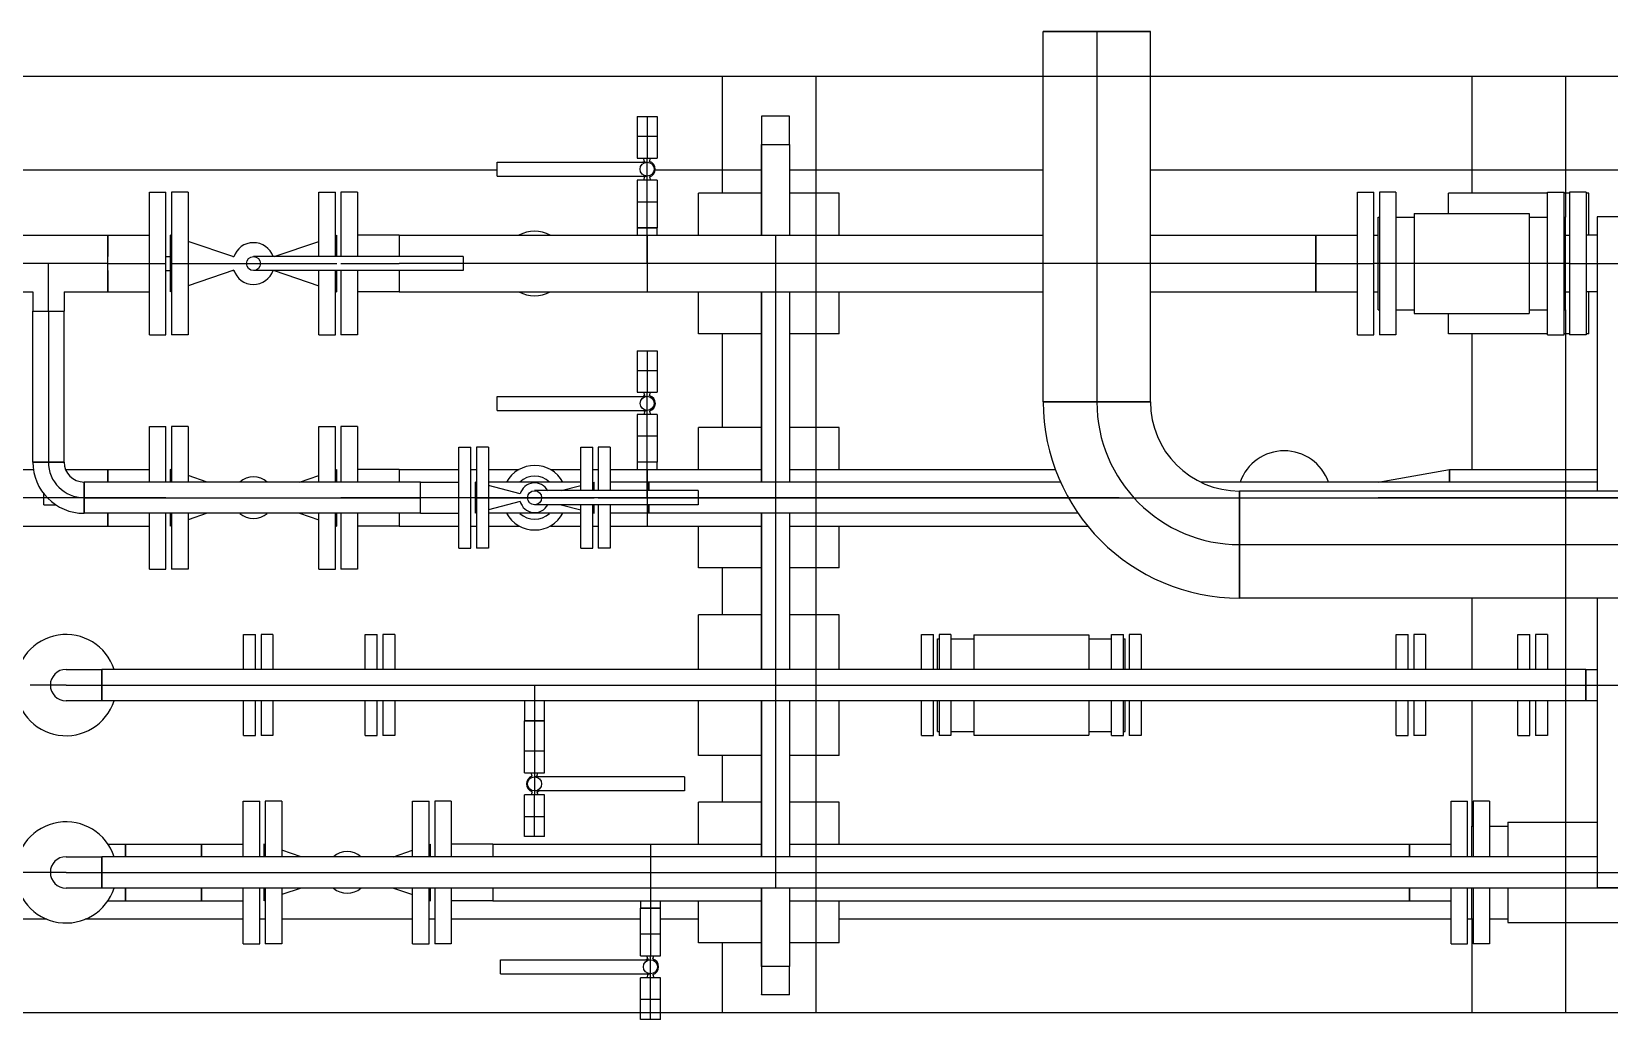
# Model space of a CAD drawing. Header units: inches. Extents: x 517790 to 538444, y 301815 to 302461.
# Drawn here: x 517887.268 to 517889.008, y 302288.199 to 302289.289 of the extents above; entities that cross this region are included whole.
import ezdxf

# ---------------------------------------------------------------- set-up
doc = ezdxf.new("R2010")
doc.units = ezdxf.units.IN
doc.header["$MEASUREMENT"] = 0
doc.layers.add('硅胶总平面底图 工艺装置区', color=253, linetype='Continuous')

msp = doc.modelspace()

# ---------------------------------------------------------------- linework, layer by layer
at = {"layer": '硅胶总平面底图 工艺装置区', "color": 253, "linetype": 'Continuous', "lineweight": -3}
for p, q in [((517888.5015, 302289.2889), (517888.3834, 302289.2889)), ((517888.3834, 302289.2889), (517888.5015, 302289.2889)), ((517888.3834, 302288.8805), (517888.3834, 302289.2889)), ((517888.4425, 302289.2889), (517888.4425, 302289.2889)), ((517888.4425, 302289.2889), (517888.4425, 302289.2889)), ((517888.4425, 302289.2889), (517888.4425, 302288.8805)), ((517888.5015, 302288.8805), (517888.5015, 302289.2889)), ((517886.3758, 302289.2397), (517888.3834, 302289.2397)), ((517888.0291, 302289.2397), (517888.1325, 302289.2397)), ((517888.0291, 302289.2397), (517888.0291, 302289.1105)), ((517888.1325, 302289.2397), (517888.1325, 302289.1105)), ((517888.1325, 302289.2397), (517888.1325, 302289.1364)), ((517888.3834, 302289.2397), (517888.5015, 302289.2397)), ((517888.5015, 302289.2397), (517889.073, 302289.2397)), ((517888.8558, 302289.2397), (517888.8558, 302289.1105)), ((517888.8558, 302289.2397), (517888.9591, 302289.2397)), ((517888.9591, 302289.2397), (517888.9591, 302289.1105)), ((517888.9591, 302289.2397), (517888.9591, 302289.1364)), ((517887.9355, 302289.1952), (517887.9465, 302289.1952)), ((517887.9355, 302289.1952), (517887.9355, 302289.1493)), ((517887.9465, 302289.1952), (517887.9465, 302289.1731)), ((517887.9465, 302289.1952), (517887.9575, 302289.1952)), ((517887.9575, 302289.1952), (517887.9575, 302289.1493)), ((517888.0727, 302289.1954), (517888.0727, 302289.1954)), ((517888.0727, 302289.1954), (517888.0727, 302289.1954)), ((517888.0727, 302289.1954), (517888.0727, 302289.1644)), ((517888.0727, 302289.1954), (517888.0727, 302289.1644)), ((517888.1037, 302289.1954), (517888.0727, 302289.1954)), ((517888.1037, 302289.1954), (517888.0727, 302289.1954)), ((517888.1037, 302289.1644), (517888.1037, 302289.1954)), ((517888.1037, 302289.1644), (517888.1037, 302289.1954)), ((517887.9465, 302289.1731), (517887.9355, 302289.1731)), ((517887.9465, 302289.1731), (517887.9465, 302289.1493)), ((517887.9575, 302289.1731), (517887.9465, 302289.1731)), ((517888.0727, 302289.1644), (517888.1037, 302289.1644)), ((517888.0727, 302289.1644), (517888.1037, 302289.1644)), ((517888.0727, 302289.1644), (517888.0727, 302289.1644)), ((517888.0727, 302289.1644), (517888.0727, 302289.1644)), ((517888.0727, 302289.0642), (517888.0727, 302289.1644)), ((517888.0727, 302289.1644), (517888.0727, 302289.0642)), ((517888.1037, 302289.1644), (517888.1037, 302289.0642)), ((517888.1037, 302289.1644), (517888.1037, 302289.0642)), ((517887.7811, 302289.1371), (517887.7811, 302289.1448)), ((517887.7811, 302289.1448), (517887.9465, 302289.1448)), ((517887.9355, 302289.1493), (517887.9465, 302289.1493)), ((517887.9355, 302289.1493), (517887.9355, 302289.1492)), ((517887.9355, 302289.1492), (517887.9427, 302289.1492)), ((517887.9438, 302289.1457), (517887.9427, 302289.1493)), ((517887.9438, 302289.1457), (517887.9427, 302289.1492)), ((517887.9465, 302289.1493), (517887.9465, 302289.1493)), ((517887.9465, 302289.1493), (517887.9465, 302289.1493)), ((517887.9465, 302289.1493), (517887.9575, 302289.1493)), ((517887.9465, 302289.1249), (517887.9465, 302289.1493)), ((517887.9491, 302289.1457), (517887.9502, 302289.1493)), ((517887.9491, 302289.1457), (517887.9502, 302289.1492)), ((517887.9502, 302289.1492), (517887.9575, 302289.1492)), ((517887.9575, 302289.1493), (517887.9575, 302289.1492)), ((517886.3758, 302289.1364), (517887.7811, 302289.1364)), ((517887.7811, 302289.1293), (517887.7811, 302289.1371)), ((517887.7811, 302289.1293), (517887.9465, 302289.1293)), ((517887.7811, 302289.1293), (517887.7811, 302289.1293)), ((517887.7811, 302289.1293), (517887.942, 302289.1293)), ((517887.9438, 302289.1285), (517887.9427, 302289.1249)), ((517887.9491, 302289.1285), (517887.9502, 302289.1249)), ((517887.9554, 302289.1364), (517888.0727, 302289.1364)), ((517888.1037, 302289.1364), (517888.3834, 302289.1364)), ((517888.5015, 302289.1364), (517889.04, 302289.1364)), ((517887.3979, 302289.033), (517887.3979, 302289.1118)), ((517887.3979, 302289.1118), (517887.416, 302289.1118)), ((517887.416, 302289.033), (517887.416, 302289.1118)), ((517887.4222, 302289.1118), (517887.4222, 302289.033)), ((517887.4403, 302289.1118), (517887.4222, 302289.1118)), ((517887.4403, 302289.1118), (517887.4403, 302289.033)), ((517887.5847, 302289.0408), (517887.5847, 302289.1118)), ((517887.5847, 302289.1118), (517887.6028, 302289.1118)), ((517887.6028, 302289.0408), (517887.6028, 302289.1118)), ((517887.6089, 302289.1118), (517887.6089, 302289.0408)), ((517887.6271, 302289.1118), (517887.6089, 302289.1118)), ((517887.6271, 302289.1118), (517887.6271, 302289.0408)), ((517887.9465, 302289.1249), (517887.9355, 302289.1249)), ((517887.9355, 302289.1249), (517887.9355, 302289.0724)), ((517887.9465, 302289.1011), (517887.9465, 302289.1249)), ((517887.9575, 302289.1249), (517887.9465, 302289.1249)), ((517887.9575, 302289.1249), (517887.9575, 302289.0724)), ((517888.0727, 302289.1105), (517888.0033, 302289.1105)), ((517888.0033, 302289.0642), (517888.0033, 302289.1105)), ((517888.1583, 302289.1105), (517888.1037, 302289.1105)), ((517888.1325, 302289.1105), (517888.1325, 302288.9555)), ((517888.1583, 302289.0642), (517888.1583, 302289.1105)), ((517888.7298, 302289.033), (517888.7298, 302289.1118)), ((517888.7298, 302289.1118), (517888.7479, 302289.1118)), ((517888.7479, 302289.033), (517888.7479, 302289.1118)), ((517888.754, 302289.1118), (517888.754, 302289.033)), ((517888.7721, 302289.1118), (517888.754, 302289.1118)), ((517888.7721, 302289.1118), (517888.7721, 302289.033)), ((517888.83, 302289.0883), (517888.83, 302289.1105)), ((517888.9395, 302289.1105), (517888.83, 302289.1105)), ((517888.9395, 302289.033), (517888.9395, 302289.1118)), ((517888.9395, 302289.1118), (517888.9576, 302289.1118)), ((517888.9576, 302289.033), (517888.9576, 302289.1118)), ((517888.9637, 302289.1105), (517888.9576, 302289.1105)), ((517888.9591, 302289.1105), (517888.9591, 302289.0842)), ((517888.9637, 302289.1118), (517888.9637, 302289.033)), ((517888.9818, 302289.1118), (517888.9637, 302289.1118)), ((517888.9818, 302289.1118), (517888.9818, 302289.033)), ((517888.985, 302289.1105), (517888.9818, 302289.1105)), ((517888.985, 302289.0642), (517888.985, 302289.1105)), ((517887.9355, 302289.1011), (517887.9575, 302289.1011)), ((517887.9465, 302289.0724), (517887.9465, 302289.1011)), ((517888.7525, 302289.033), (517888.7525, 302289.0842)), ((517888.7525, 302289.0842), (517888.754, 302289.0842)), ((517888.7721, 302289.0842), (517888.7922, 302289.0842)), ((517888.7922, 302289.0883), (517888.9193, 302289.0883)), ((517888.7922, 302289.0883), (517888.7922, 302288.9778)), ((517888.9193, 302289.0883), (517888.9193, 302288.9778)), ((517888.9193, 302289.0842), (517888.9395, 302289.0842)), ((517888.9576, 302289.0842), (517888.9591, 302289.0842)), ((517888.9591, 302289.033), (517888.9591, 302289.0842)), ((517888.9942, 302289.0847), (517888.9942, 302288.7821)), ((517888.9942, 302289.0847), (517888.9942, 302288.7821)), ((517889.0976, 302289.0847), (517888.9942, 302289.0847)), ((517889.0976, 302289.0847), (517888.9942, 302289.0847)), ((517887.2207, 302289.0642), (517887.352, 302289.0642)), ((517887.352, 302289.0019), (517887.352, 302289.0642)), ((517887.352, 302289.033), (517887.352, 302289.0642)), ((517887.352, 302289.0642), (517887.3979, 302289.0642)), ((517887.352, 302289.0642), (517887.352, 302289.0408)), ((517887.352, 302289.0642), (517887.352, 302289.0642)), ((517887.4206, 302289.0642), (517887.4206, 302289.0019)), ((517887.4222, 302289.0637), (517887.4206, 302289.0642)), ((517887.4907, 302289.0404), (517887.4403, 302289.0575)), ((517887.5353, 302289.0408), (517887.5847, 302289.0575)), ((517887.6028, 302289.0637), (517887.6043, 302289.0642)), ((517887.6043, 302289.0408), (517887.6043, 302289.0642)), ((517887.673, 302289.0642), (517887.6271, 302289.0642)), ((517887.673, 302289.0642), (517887.673, 302289.0408)), ((517887.673, 302289.0642), (517887.673, 302289.0408)), ((517887.673, 302289.0642), (517887.9465, 302289.0642)), ((517887.9355, 302289.0724), (517887.9465, 302289.0724)), ((517887.9355, 302289.0724), (517887.9355, 302289.0642)), ((517887.9355, 302289.0724), (517887.9355, 302289.0642)), ((517887.9465, 302289.0724), (517887.9355, 302289.0724)), ((517887.9465, 302289.0724), (517887.9465, 302289.0724)), ((517887.9465, 302289.0724), (517887.9465, 302289.0724)), ((517887.9465, 302289.0642), (517887.9465, 302289.0724)), ((517887.9465, 302289.0724), (517887.9575, 302289.0724)), ((517887.9465, 302289.033), (517887.9465, 302289.0724)), ((517887.9575, 302289.0724), (517887.9465, 302289.0724)), ((517887.9465, 302289.0642), (517887.9465, 302289.033)), ((517887.9465, 302289.0642), (517887.9465, 302289.033)), ((517887.9465, 302289.0642), (517888.3834, 302289.0642)), ((517887.9575, 302289.0642), (517887.9575, 302289.0724)), ((517887.9575, 302289.0642), (517887.9575, 302289.0724)), ((517887.9575, 302289.0642), (517888.0727, 302289.0642)), ((517888.0882, 302289.0642), (517888.0882, 302288.3441)), ((517888.1037, 302289.0642), (517888.2604, 302289.0642)), ((517888.2604, 302289.0642), (517888.2604, 302289.0642)), ((517888.5015, 302289.0642), (517888.6838, 302289.0642)), ((517888.6245, 302289.0642), (517888.6245, 302289.0642)), ((517888.6838, 302289.033), (517888.6838, 302289.0642)), ((517888.6838, 302289.0642), (517888.7298, 302289.0642)), ((517888.6838, 302289.0642), (517888.6838, 302289.033)), ((517888.7479, 302289.0642), (517888.7525, 302289.0642)), ((517888.9591, 302289.0642), (517888.9637, 302289.0642)), ((517888.9942, 302289.0642), (517888.9818, 302289.0642)), ((517887.352, 302289.0408), (517887.352, 302289.0408)), ((517887.416, 302289.0408), (517887.4206, 302289.0408)), ((517887.4896, 302289.0408), (517887.4909, 302289.0408)), ((517887.7438, 302289.0408), (517887.5125, 302289.0408)), ((517887.7438, 302289.0408), (517887.7438, 302289.033)), ((517887.352, 302289.033), (517887.2207, 302289.033)), ((517887.2864, 302288.9806), (517887.2864, 302289.033)), ((517887.352, 302289.033), (517887.352, 302289.033)), ((517887.352, 302289.033), (517887.416, 302289.033)), ((517887.352, 302289.0019), (517887.352, 302289.033)), ((517887.352, 302289.0253), (517887.352, 302289.0253)), ((517887.352, 302289.0253), (517887.352, 302289.0019)), ((517887.3979, 302288.9543), (517887.3979, 302289.033)), ((517887.416, 302288.9543), (517887.416, 302289.033)), ((517887.416, 302289.0253), (517887.4206, 302289.0253)), ((517887.4206, 302289.033), (517887.6043, 302289.033)), ((517887.4222, 302289.033), (517887.4222, 302288.9543)), ((517887.4403, 302289.033), (517887.4403, 302288.9543)), ((517887.4907, 302289.0257), (517887.4403, 302289.0085)), ((517887.4896, 302289.0253), (517887.4909, 302289.0253)), ((517887.7438, 302289.0253), (517887.5125, 302289.0253)), ((517887.5353, 302289.0253), (517887.5847, 302289.0085)), ((517887.5847, 302288.9543), (517887.5847, 302289.0253)), ((517887.6028, 302288.9543), (517887.6028, 302289.0253)), ((517887.6043, 302289.0019), (517887.6043, 302289.0253)), ((517887.6089, 302289.033), (517887.673, 302289.033)), ((517887.6089, 302289.0253), (517887.6089, 302288.9543)), ((517887.6271, 302289.0253), (517887.6271, 302288.9543)), ((517887.7438, 302289.033), (517887.673, 302289.033)), ((517887.673, 302289.0253), (517887.673, 302289.0019)), ((517887.673, 302289.0253), (517887.673, 302289.0019)), ((517887.7438, 302289.033), (517887.7438, 302289.0253)), ((517887.9465, 302289.033), (517887.7438, 302289.033)), ((517887.9465, 302289.033), (517887.9465, 302289.033)), ((517888.2604, 302289.033), (517887.9465, 302289.033)), ((517888.3834, 302289.033), (517887.9465, 302289.033)), ((517887.9465, 302289.033), (517887.9465, 302289.0019)), ((517887.9465, 302289.033), (517887.9465, 302289.0019)), ((517887.9465, 302289.033), (517887.9465, 302289.033)), ((517887.9465, 302289.033), (517887.9465, 302289.033)), ((517888.5015, 302289.033), (517888.3834, 302289.033)), ((517888.6838, 302289.033), (517888.5015, 302289.033)), ((517888.6838, 302289.033), (517888.7479, 302289.033)), ((517888.6838, 302289.0019), (517888.6838, 302289.033)), ((517888.6838, 302289.033), (517888.6838, 302289.0019)), ((517888.7298, 302288.9543), (517888.7298, 302289.033)), ((517888.7479, 302288.9543), (517888.7479, 302289.033)), ((517888.7525, 302289.033), (517888.7479, 302289.033)), ((517888.9591, 302289.033), (517888.7525, 302289.033)), ((517888.7525, 302288.9819), (517888.7525, 302289.033)), ((517888.754, 302289.033), (517888.754, 302288.9543)), ((517888.7721, 302289.033), (517888.7721, 302288.9543)), ((517888.9395, 302288.9543), (517888.9395, 302289.033)), ((517888.9576, 302288.9543), (517888.9576, 302289.033)), ((517888.9637, 302289.033), (517888.9591, 302289.033)), ((517888.9591, 302288.9819), (517888.9591, 302289.033)), ((517888.9637, 302289.033), (517888.9942, 302289.033)), ((517888.9637, 302289.033), (517888.9637, 302288.9543)), ((517888.9818, 302289.033), (517888.9818, 302288.9543)), ((517888.9942, 302289.033), (517889.0278, 302289.033)), ((517887.2207, 302289.0019), (517887.2691, 302289.0019)), ((517887.2691, 302289.0019), (517887.2691, 302288.9806)), ((517887.3036, 302289.0019), (517887.352, 302289.0019)), ((517887.3036, 302289.0019), (517887.3036, 302288.9806)), ((517887.352, 302289.0019), (517887.3979, 302289.0019)), ((517887.352, 302289.0019), (517887.352, 302289.0019)), ((517887.4222, 302289.0024), (517887.4206, 302289.0019)), ((517887.6028, 302289.0024), (517887.6043, 302289.0019)), ((517887.673, 302289.0019), (517887.6271, 302289.0019)), ((517887.673, 302289.0019), (517887.9465, 302289.0019)), ((517887.9465, 302289.0019), (517888.3834, 302289.0019)), ((517888.0033, 302288.9555), (517888.0033, 302289.0019)), ((517888.0727, 302288.792), (517888.0727, 302289.0019)), ((517888.0727, 302289.0019), (517888.0727, 302288.792)), ((517888.1037, 302289.0019), (517888.1037, 302288.792)), ((517888.1037, 302289.0019), (517888.1037, 302288.792)), ((517888.1583, 302288.9555), (517888.1583, 302289.0019)), ((517888.5015, 302289.0019), (517888.6838, 302289.0019)), ((517888.6838, 302289.0019), (517888.7298, 302289.0019)), ((517888.7479, 302289.0019), (517888.7525, 302289.0019)), ((517888.9591, 302289.0019), (517888.9637, 302289.0019)), ((517888.9942, 302289.0019), (517888.9818, 302289.0019)), ((517888.985, 302288.9555), (517888.985, 302289.0019)), ((517887.2691, 302288.9806), (517887.3036, 302288.9806)), ((517887.2691, 302288.9805), (517887.3036, 302288.9805)), ((517887.2691, 302288.8141), (517887.2691, 302288.9805)), ((517887.2864, 302288.9805), (517887.2864, 302288.9806)), ((517887.2864, 302288.9805), (517887.2864, 302288.8141)), ((517887.3036, 302288.8141), (517887.3036, 302288.9805)), ((517888.7525, 302288.9819), (517888.754, 302288.9819)), ((517888.7721, 302288.9819), (517888.7922, 302288.9819)), ((517888.7922, 302288.9778), (517888.9193, 302288.9778)), ((517888.83, 302288.9555), (517888.83, 302288.9778)), ((517888.9193, 302288.9819), (517888.9395, 302288.9819)), ((517888.9576, 302288.9819), (517888.9591, 302288.9819)), ((517888.9591, 302288.9819), (517888.9591, 302288.9555)), ((517887.3979, 302288.9543), (517887.416, 302288.9543)), ((517887.4403, 302288.9543), (517887.4222, 302288.9543)), ((517887.5847, 302288.9543), (517887.6028, 302288.9543)), ((517887.6271, 302288.9543), (517887.6089, 302288.9543)), ((517888.0727, 302288.9555), (517888.0033, 302288.9555)), ((517888.0291, 302288.9555), (517888.0291, 302288.8522)), ((517888.1583, 302288.9555), (517888.1037, 302288.9555)), ((517888.1325, 302288.9555), (517888.1325, 302288.8522)), ((517888.7298, 302288.9543), (517888.7479, 302288.9543)), ((517888.7721, 302288.9543), (517888.754, 302288.9543)), ((517888.9395, 302288.9555), (517888.83, 302288.9555)), ((517888.8558, 302288.9555), (517888.8558, 302288.8059)), ((517888.9395, 302288.9543), (517888.9576, 302288.9543)), ((517888.9637, 302288.9555), (517888.9576, 302288.9555)), ((517888.9591, 302288.9555), (517888.9591, 302288.8059)), ((517888.9818, 302288.9543), (517888.9637, 302288.9543)), ((517888.985, 302288.9555), (517888.9818, 302288.9555)), ((517887.9356, 302288.9369), (517887.9466, 302288.9369)), ((517887.9356, 302288.9369), (517887.9356, 302288.891)), ((517887.9466, 302288.9369), (517887.9466, 302288.9147)), ((517887.9466, 302288.9369), (517887.9576, 302288.9369)), ((517887.9576, 302288.9369), (517887.9576, 302288.891)), ((517887.9466, 302288.9147), (517887.9356, 302288.9147)), ((517887.9576, 302288.9147), (517887.9466, 302288.9147)), ((517887.9466, 302288.9147), (517887.9466, 302288.891)), ((517887.7813, 302288.8788), (517887.7813, 302288.8865)), ((517887.7813, 302288.8865), (517887.9466, 302288.8865)), ((517887.9356, 302288.891), (517887.9466, 302288.891)), ((517887.944, 302288.8874), (517887.9429, 302288.891)), ((517887.9466, 302288.8666), (517887.9466, 302288.891)), ((517887.9466, 302288.891), (517887.9466, 302288.891)), ((517887.9466, 302288.891), (517887.9466, 302288.891)), ((517887.9466, 302288.891), (517887.9576, 302288.891)), ((517887.9492, 302288.8874), (517887.9503, 302288.891)), ((517887.7813, 302288.871), (517887.7813, 302288.8788)), ((517887.7813, 302288.871), (517887.9466, 302288.871)), ((517887.9576, 302288.8666), (517887.9356, 302288.8666)), ((517887.9356, 302288.8666), (517887.9356, 302288.814)), ((517887.944, 302288.8702), (517887.9429, 302288.8666)), ((517887.9466, 302288.8428), (517887.9466, 302288.8666)), ((517887.9492, 302288.8702), (517887.9503, 302288.8666)), ((517887.9576, 302288.8666), (517887.9576, 302288.814)), ((517888.5015, 302288.8805), (517888.3834, 302288.8805)), ((517888.3834, 302288.8805), (517888.5015, 302288.8805)), ((517888.4425, 302288.8805), (517888.4425, 302288.8805)), ((517888.4425, 302288.8805), (517888.4425, 302288.8805)), ((517887.3979, 302288.792), (517887.3979, 302288.8534)), ((517887.3979, 302288.8534), (517887.416, 302288.8534)), ((517887.416, 302288.792), (517887.416, 302288.8534)), ((517887.4222, 302288.8534), (517887.4222, 302288.792)), ((517887.4403, 302288.8534), (517887.4222, 302288.8534)), ((517887.4403, 302288.8534), (517887.4403, 302288.792)), ((517887.5847, 302288.792), (517887.5847, 302288.8534)), ((517887.5847, 302288.8534), (517887.6028, 302288.8534)), ((517887.6028, 302288.792), (517887.6028, 302288.8534)), ((517887.6089, 302288.8534), (517887.6089, 302288.792)), ((517887.6271, 302288.8534), (517887.6089, 302288.8534)), ((517887.6271, 302288.8534), (517887.6271, 302288.792)), ((517888.0727, 302288.8522), (517888.0033, 302288.8522)), ((517888.0033, 302288.8059), (517888.0033, 302288.8522)), ((517888.1583, 302288.8522), (517888.1037, 302288.8522)), ((517888.1325, 302288.8522), (517888.1325, 302288.6972)), ((517888.1583, 302288.8059), (517888.1583, 302288.8522)), ((517887.9356, 302288.8428), (517887.9576, 302288.8428)), ((517887.9466, 302288.8141), (517887.9466, 302288.8428)), ((517887.3036, 302288.8141), (517887.2691, 302288.8141)), ((517887.2691, 302288.8141), (517887.3036, 302288.8141)), ((517887.2864, 302288.8141), (517887.2864, 302288.8141)), ((517887.2864, 302288.8141), (517887.2864, 302288.8141)), ((517887.7391, 302288.7747), (517887.7391, 302288.8305)), ((517887.7391, 302288.8305), (517887.7523, 302288.8305)), ((517887.7523, 302288.7747), (517887.7523, 302288.8305)), ((517887.7584, 302288.8305), (517887.7584, 302288.7747)), ((517887.7716, 302288.8305), (517887.7584, 302288.8305)), ((517887.7716, 302288.8305), (517887.7716, 302288.7747)), ((517887.8733, 302288.7825), (517887.8733, 302288.8305)), ((517887.8733, 302288.8305), (517887.8865, 302288.8305)), ((517887.8865, 302288.7825), (517887.8865, 302288.8305)), ((517887.8927, 302288.8305), (517887.8927, 302288.7825)), ((517887.9059, 302288.8305), (517887.8927, 302288.8305)), ((517887.9059, 302288.8305), (517887.9059, 302288.7825)), ((517887.9356, 302288.814), (517887.9356, 302288.8059)), ((517887.9576, 302288.814), (517887.9356, 302288.814)), ((517887.9466, 302288.814), (517887.9466, 302288.8141)), ((517887.9466, 302288.814), (517887.9466, 302288.814)), ((517887.9466, 302288.814), (517887.9466, 302288.814)), ((517887.9466, 302288.8059), (517887.9466, 302288.814)), ((517887.9576, 302288.8059), (517887.9576, 302288.814)), ((517887.2443, 302288.8059), (517887.2697, 302288.8059)), ((517887.3052, 302288.8059), (517887.352, 302288.8059)), ((517887.352, 302288.792), (517887.352, 302288.8059)), ((517887.352, 302288.8059), (517887.3979, 302288.8059)), ((517887.352, 302288.8059), (517887.352, 302288.792)), ((517887.4206, 302288.8059), (517887.4206, 302288.792)), ((517887.4222, 302288.8053), (517887.4206, 302288.8059)), ((517887.4616, 302288.792), (517887.4403, 302288.7992)), ((517887.5633, 302288.792), (517887.5847, 302288.7992)), ((517887.6028, 302288.8053), (517887.6043, 302288.8059)), ((517887.6043, 302288.792), (517887.6043, 302288.8059)), ((517887.673, 302288.8059), (517887.6271, 302288.8059)), ((517887.673, 302288.8059), (517887.673, 302288.792)), ((517887.673, 302288.8059), (517887.673, 302288.792)), ((517887.673, 302288.8059), (517887.7391, 302288.8059)), ((517887.7523, 302288.8059), (517887.7584, 302288.8059)), ((517887.7716, 302288.8059), (517887.8053, 302288.8059)), ((517887.8399, 302288.8059), (517887.8733, 302288.8059)), ((517887.8865, 302288.8059), (517887.8927, 302288.8059)), ((517887.9059, 302288.8059), (517887.9466, 302288.8059)), ((517887.9466, 302288.7747), (517887.9466, 302288.8059)), ((517887.9466, 302288.8059), (517887.9466, 302288.7435)), ((517887.9466, 302288.8059), (517888.0727, 302288.8059)), ((517888.1037, 302288.8059), (517888.3967, 302288.8059)), ((517888.7525, 302288.792), (517888.8312, 302288.8059)), ((517888.8312, 302288.8059), (517888.8312, 302288.792)), ((517888.8312, 302288.8059), (517888.9942, 302288.8059)), ((517888.8312, 302288.792), (517888.8312, 302288.8059)), ((517888.9591, 302288.8059), (517888.9591, 302288.664)), ((517887.3257, 302288.7575), (517887.3257, 302288.792)), ((517887.6966, 302288.792), (517887.3257, 302288.792)), ((517887.3257, 302288.792), (517887.3257, 302288.7575)), ((517887.6966, 302288.7747), (517887.6966, 302288.792)), ((517887.6966, 302288.792), (517887.7391, 302288.792)), ((517887.6966, 302288.7575), (517887.6966, 302288.792)), ((517887.7569, 302288.792), (517887.7569, 302288.7575)), ((517887.7584, 302288.7916), (517887.7569, 302288.792)), ((517887.8226, 302288.7919), (517887.7716, 302288.7919)), ((517887.8066, 302288.7789), (517887.7716, 302288.7881)), ((517888.0029, 302288.7825), (517887.8225, 302288.7825)), ((517887.8733, 302288.7919), (517887.8226, 302288.7919)), ((517887.8519, 302288.7825), (517887.8733, 302288.7881)), ((517887.8865, 302288.7916), (517887.8881, 302288.792)), ((517887.8881, 302288.7825), (517887.8881, 302288.792)), ((517887.9483, 302288.792), (517887.9059, 302288.792)), ((517887.9483, 302288.792), (517887.9483, 302288.7825)), ((517887.9483, 302288.7825), (517887.9483, 302288.792)), ((517888.4024, 302288.792), (517887.9483, 302288.792)), ((517888.0029, 302288.7825), (517888.0029, 302288.7747)), ((517888.9942, 302288.792), (517888.557, 302288.792)), ((517888.5999, 302288.7821), (517888.5999, 302288.664)), ((517888.5999, 302288.664), (517888.5999, 302288.7821)), ((517891.2011, 302288.7821), (517888.5999, 302288.7821)), ((517888.7525, 302288.792), (517888.7525, 302288.792)), ((517888.7525, 302288.792), (517888.7525, 302288.792)), ((517888.7525, 302288.792), (517888.7525, 302288.792)), ((517887.2812, 302288.7747), (517887.2443, 302288.7747)), ((517887.2812, 302288.7747), (517887.2812, 302288.7791)), ((517887.352, 302288.7747), (517887.2812, 302288.7747)), ((517887.2812, 302288.767), (517887.2812, 302288.7747)), ((517887.2812, 302288.767), (517887.2943, 302288.767)), ((517887.3257, 302288.7747), (517887.6966, 302288.7747)), ((517887.3257, 302288.7747), (517887.3257, 302288.7747)), ((517887.3257, 302288.7747), (517887.3257, 302288.7747)), ((517887.416, 302288.7747), (517887.352, 302288.7747)), ((517887.4206, 302288.7747), (517887.6043, 302288.7747)), ((517887.673, 302288.7747), (517887.6089, 302288.7747)), ((517887.7523, 302288.7747), (517887.673, 302288.7747)), ((517887.7523, 302288.7747), (517887.6966, 302288.7747)), ((517887.6966, 302288.7575), (517887.6966, 302288.7747)), ((517887.7391, 302288.7189), (517887.7391, 302288.7747)), ((517887.7523, 302288.7189), (517887.7523, 302288.7747)), ((517887.7569, 302288.7747), (517887.7523, 302288.7747)), ((517887.7569, 302288.7747), (517887.8881, 302288.7747)), ((517887.8226, 302288.7747), (517887.7569, 302288.7747)), ((517887.7584, 302288.7747), (517887.7584, 302288.7189)), ((517887.7716, 302288.7747), (517887.7716, 302288.7189)), ((517887.8066, 302288.7705), (517887.7716, 302288.7613)), ((517888.0029, 302288.767), (517887.8225, 302288.767)), ((517887.8226, 302288.7747), (517887.8226, 302288.7747)), ((517887.8226, 302288.7747), (517887.8226, 302288.7747)), ((517887.9466, 302288.7747), (517887.8226, 302288.7747)), ((517887.8519, 302288.767), (517887.8733, 302288.7613)), ((517887.8733, 302288.7189), (517887.8733, 302288.767)), ((517887.8865, 302288.7189), (517887.8865, 302288.767)), ((517887.8881, 302288.7575), (517887.8881, 302288.767)), ((517887.8927, 302288.7747), (517887.9483, 302288.7747)), ((517887.8927, 302288.767), (517887.8927, 302288.7189)), ((517887.9059, 302288.767), (517887.9059, 302288.7189)), ((517888.4671, 302288.7747), (517887.9466, 302288.7747)), ((517887.9466, 302288.7747), (517887.9466, 302288.7747)), ((517887.9466, 302288.7747), (517887.9466, 302288.7747)), ((517887.9483, 302288.7747), (517888.0029, 302288.7747)), ((517887.9483, 302288.767), (517887.9483, 302288.7575)), ((517887.9483, 302288.7575), (517887.9483, 302288.767)), ((517888.0029, 302288.7747), (517888.0029, 302288.767)), ((517888.0029, 302288.7747), (517888.411, 302288.7747)), ((517888.411, 302288.7747), (517889.8194, 302288.7747)), ((517888.4671, 302288.7747), (517888.5458, 302288.7747)), ((517888.8312, 302288.7747), (517888.7525, 302288.7747)), ((517889.4331, 302288.7747), (517888.8312, 302288.7747)), ((517887.6966, 302288.7575), (517887.3257, 302288.7575)), ((517887.352, 302288.7435), (517887.352, 302288.7575)), ((517887.352, 302288.7575), (517887.352, 302288.7435)), ((517887.3979, 302288.696), (517887.3979, 302288.7575)), ((517887.416, 302288.696), (517887.416, 302288.7575)), ((517887.4206, 302288.7575), (517887.4206, 302288.7435)), ((517887.4222, 302288.7575), (517887.4222, 302288.696)), ((517887.4403, 302288.7575), (517887.4403, 302288.696)), ((517887.4616, 302288.7575), (517887.4403, 302288.7502)), ((517887.5633, 302288.7575), (517887.5847, 302288.7502)), ((517887.5847, 302288.696), (517887.5847, 302288.7575)), ((517887.6028, 302288.696), (517887.6028, 302288.7575)), ((517887.6043, 302288.7435), (517887.6043, 302288.7575)), ((517887.6089, 302288.7575), (517887.6089, 302288.696)), ((517887.6271, 302288.7575), (517887.6271, 302288.696)), ((517887.673, 302288.7575), (517887.673, 302288.7435)), ((517887.673, 302288.7575), (517887.673, 302288.7435)), ((517887.6966, 302288.7575), (517887.7391, 302288.7575)), ((517887.7584, 302288.7579), (517887.7569, 302288.7575)), ((517887.8226, 302288.7575), (517887.7716, 302288.7575)), ((517887.8733, 302288.7575), (517887.8226, 302288.7575)), ((517887.8865, 302288.7579), (517887.8881, 302288.7575)), ((517887.9483, 302288.7575), (517887.9059, 302288.7575)), ((517888.4218, 302288.7575), (517887.9483, 302288.7575)), ((517888.0727, 302288.5853), (517888.0727, 302288.7575)), ((517888.0727, 302288.7575), (517888.0727, 302288.5853)), ((517888.1037, 302288.7575), (517888.1037, 302288.5853)), ((517888.1037, 302288.7575), (517888.1037, 302288.5853)), ((517887.2443, 302288.7435), (517887.352, 302288.7435)), ((517887.352, 302288.7435), (517887.3979, 302288.7435)), ((517887.4222, 302288.7441), (517887.4206, 302288.7435)), ((517887.6028, 302288.7441), (517887.6043, 302288.7435)), ((517887.673, 302288.7435), (517887.6271, 302288.7435)), ((517887.673, 302288.7435), (517887.7391, 302288.7435)), ((517887.7523, 302288.7435), (517887.7584, 302288.7435)), ((517887.7716, 302288.7435), (517887.8053, 302288.7435)), ((517887.8399, 302288.7435), (517887.8733, 302288.7435)), ((517887.8865, 302288.7435), (517887.8927, 302288.7435)), ((517887.9059, 302288.7435), (517887.9466, 302288.7435)), ((517887.9466, 302288.7435), (517888.0727, 302288.7435)), ((517888.0033, 302288.6972), (517888.0033, 302288.7435)), ((517888.1037, 302288.7435), (517888.4322, 302288.7435)), ((517888.1583, 302288.6972), (517888.1583, 302288.7435)), ((517887.7391, 302288.7189), (517887.7523, 302288.7189)), ((517887.7716, 302288.7189), (517887.7584, 302288.7189)), ((517887.8733, 302288.7189), (517887.8865, 302288.7189)), ((517887.9059, 302288.7189), (517887.8927, 302288.7189)), ((517888.5999, 302288.723), (517888.5999, 302288.723)), ((517888.5999, 302288.723), (517888.5999, 302288.723)), ((517888.5999, 302288.723), (517891.2011, 302288.723)), ((517887.3979, 302288.696), (517887.416, 302288.696)), ((517887.4403, 302288.696), (517887.4222, 302288.696)), ((517887.5847, 302288.696), (517887.6028, 302288.696)), ((517887.6271, 302288.696), (517887.6089, 302288.696)), ((517888.0727, 302288.6972), (517888.0033, 302288.6972)), ((517888.0291, 302288.6972), (517888.0291, 302288.6455)), ((517888.1583, 302288.6972), (517888.1037, 302288.6972)), ((517888.1325, 302288.6972), (517888.1325, 302288.6455)), ((517891.2011, 302288.664), (517888.5999, 302288.664)), ((517888.8558, 302288.664), (517888.8558, 302288.5853)), ((517888.9591, 302288.664), (517888.9591, 302288.5853)), ((517888.9942, 302288.664), (517888.9942, 302288.3614)), ((517888.9942, 302288.664), (517888.9942, 302288.3614)), ((517888.0727, 302288.6455), (517888.0033, 302288.6455)), ((517888.0033, 302288.5853), (517888.0033, 302288.6455)), ((517888.1583, 302288.6455), (517888.1037, 302288.6455)), ((517888.1325, 302288.6455), (517888.1325, 302288.4905)), ((517888.1583, 302288.5853), (517888.1583, 302288.6455)), ((517887.5014, 302288.5853), (517887.5014, 302288.6238)), ((517887.5014, 302288.6238), (517887.5146, 302288.6238)), ((517887.5146, 302288.5853), (517887.5146, 302288.6238)), ((517887.5208, 302288.6238), (517887.5208, 302288.5853)), ((517887.534, 302288.6238), (517887.5208, 302288.6238)), ((517887.534, 302288.6238), (517887.534, 302288.5853)), ((517887.6357, 302288.5853), (517887.6357, 302288.6238)), ((517887.6357, 302288.6238), (517887.6489, 302288.6238)), ((517887.6489, 302288.5853), (517887.6489, 302288.6238)), ((517887.655, 302288.6238), (517887.655, 302288.5853)), ((517887.6682, 302288.6238), (517887.655, 302288.6238)), ((517887.6682, 302288.6238), (517887.6682, 302288.5853)), ((517888.249, 302288.5853), (517888.249, 302288.6238)), ((517888.249, 302288.6238), (517888.2622, 302288.6238)), ((517888.2622, 302288.5853), (517888.2622, 302288.6238)), ((517888.2684, 302288.6238), (517888.2684, 302288.5853)), ((517888.2816, 302288.6238), (517888.2684, 302288.6238)), ((517888.2816, 302288.6238), (517888.2816, 302288.5853)), ((517888.3066, 302288.6233), (517888.4337, 302288.6233)), ((517888.3066, 302288.6233), (517888.3066, 302288.5853)), ((517888.4337, 302288.6233), (517888.4337, 302288.5853)), ((517888.4587, 302288.5853), (517888.4587, 302288.6238)), ((517888.4587, 302288.6238), (517888.4719, 302288.6238)), ((517888.4719, 302288.5853), (517888.4719, 302288.6238)), ((517888.4781, 302288.6238), (517888.4781, 302288.5853)), ((517888.4913, 302288.6238), (517888.4781, 302288.6238)), ((517888.4913, 302288.6238), (517888.4913, 302288.5853)), ((517888.7724, 302288.5853), (517888.7724, 302288.6238)), ((517888.7724, 302288.6238), (517888.7856, 302288.6238)), ((517888.7856, 302288.5853), (517888.7856, 302288.6238)), ((517888.7918, 302288.6238), (517888.7918, 302288.5853)), ((517888.8049, 302288.6238), (517888.7918, 302288.6238)), ((517888.8049, 302288.6238), (517888.8049, 302288.5853)), ((517888.9067, 302288.5853), (517888.9067, 302288.6238)), ((517888.9067, 302288.6238), (517888.9198, 302288.6238)), ((517888.9198, 302288.5853), (517888.9198, 302288.6238)), ((517888.926, 302288.6238), (517888.926, 302288.5853)), ((517888.9392, 302288.6238), (517888.926, 302288.6238)), ((517888.9392, 302288.6238), (517888.9392, 302288.5853)), ((517888.2668, 302288.5853), (517888.2668, 302288.6192)), ((517888.2668, 302288.6192), (517888.2684, 302288.6192)), ((517888.2816, 302288.6192), (517888.3066, 302288.6192)), ((517888.4337, 302288.6192), (517888.4587, 302288.6192)), ((517888.4719, 302288.6192), (517888.4735, 302288.6192)), ((517888.4735, 302288.5853), (517888.4735, 302288.6192)), ((517887.3058, 302288.5853), (517887.3452, 302288.5853)), ((517887.3452, 302288.568), (517887.3452, 302288.5853)), ((517888.9817, 302288.5853), (517887.3452, 302288.5853)), ((517887.3452, 302288.5853), (517887.3452, 302288.5508)), ((517888.9591, 302288.5853), (517888.9591, 302288.5508)), ((517888.9817, 302288.5853), (517888.9817, 302288.5508)), ((517888.9817, 302288.5853), (517888.9942, 302288.5853)), ((517888.9817, 302288.568), (517888.9817, 302288.5853)), ((517887.3058, 302288.568), (517887.2664, 302288.568)), ((517887.3058, 302288.568), (517887.3452, 302288.568)), ((517887.3452, 302288.568), (517888.9817, 302288.568)), ((517887.3452, 302288.5508), (517887.3452, 302288.568)), ((517887.3452, 302288.568), (517887.3452, 302288.568)), ((517887.3452, 302288.568), (517887.3452, 302288.568)), ((517887.8225, 302288.568), (517887.8225, 302288.5508)), ((517888.9817, 302288.568), (517888.9817, 302288.568)), ((517888.9817, 302288.568), (517888.9817, 302288.568)), ((517888.9817, 302288.568), (517888.9942, 302288.568)), ((517888.9817, 302288.5508), (517888.9817, 302288.568)), ((517888.9942, 302288.568), (517889.021, 302288.568)), ((517887.3452, 302288.5508), (517887.3058, 302288.5508)), ((517888.9817, 302288.5508), (517887.3452, 302288.5508)), ((517887.5014, 302288.5123), (517887.5014, 302288.5508)), ((517887.5146, 302288.5123), (517887.5146, 302288.5508)), ((517887.5208, 302288.5508), (517887.5208, 302288.5123)), ((517887.534, 302288.5508), (517887.534, 302288.5123)), ((517887.6357, 302288.5123), (517887.6357, 302288.5508)), ((517887.6489, 302288.5123), (517887.6489, 302288.5508)), ((517887.655, 302288.5508), (517887.655, 302288.5123)), ((517887.6682, 302288.5508), (517887.6682, 302288.5123)), ((517887.8115, 302288.5508), (517887.8115, 302288.5287)), ((517887.8225, 302288.5508), (517887.8225, 302288.5287)), ((517887.8335, 302288.5287), (517887.8335, 302288.5508)), ((517888.0033, 302288.4905), (517888.0033, 302288.5508)), ((517888.0727, 302288.3786), (517888.0727, 302288.5508)), ((517888.0727, 302288.5508), (517888.0727, 302288.3786)), ((517888.1037, 302288.5508), (517888.1037, 302288.3786)), ((517888.1037, 302288.5508), (517888.1037, 302288.3786)), ((517888.1583, 302288.4905), (517888.1583, 302288.5508)), ((517888.249, 302288.5123), (517888.249, 302288.5508)), ((517888.2622, 302288.5123), (517888.2622, 302288.5508)), ((517888.2668, 302288.5169), (517888.2668, 302288.5508)), ((517888.2684, 302288.5508), (517888.2684, 302288.5123)), ((517888.2816, 302288.5508), (517888.2816, 302288.5123)), ((517888.3066, 302288.5508), (517888.3066, 302288.5128)), ((517888.4337, 302288.5508), (517888.4337, 302288.5128)), ((517888.4587, 302288.5123), (517888.4587, 302288.5508)), ((517888.4719, 302288.5123), (517888.4719, 302288.5508)), ((517888.4735, 302288.5169), (517888.4735, 302288.5508)), ((517888.4781, 302288.5508), (517888.4781, 302288.5123)), ((517888.4913, 302288.5508), (517888.4913, 302288.5123)), ((517888.7724, 302288.5123), (517888.7724, 302288.5508)), ((517888.7856, 302288.5123), (517888.7856, 302288.5508)), ((517888.7918, 302288.5508), (517888.7918, 302288.5123)), ((517888.8049, 302288.5508), (517888.8049, 302288.5123)), ((517888.8558, 302288.5508), (517888.8558, 302288.4125)), ((517888.9067, 302288.5123), (517888.9067, 302288.5508)), ((517888.9198, 302288.5123), (517888.9198, 302288.5508)), ((517888.926, 302288.5508), (517888.926, 302288.5123)), ((517888.9392, 302288.5508), (517888.9392, 302288.5123)), ((517888.9591, 302288.5508), (517888.9591, 302288.4167)), ((517888.9942, 302288.5508), (517888.9817, 302288.5508)), ((517887.8115, 302288.5287), (517887.8335, 302288.5287)), ((517887.8115, 302288.4712), (517887.8115, 302288.5287)), ((517887.8225, 302288.5287), (517887.8115, 302288.5287)), ((517887.8225, 302288.5287), (517887.8225, 302288.495)), ((517887.8225, 302288.5287), (517887.8225, 302288.5287)), ((517887.8225, 302288.5287), (517887.8225, 302288.5287)), ((517887.8335, 302288.5287), (517887.8225, 302288.5287)), ((517887.8335, 302288.4712), (517887.8335, 302288.5287)), ((517887.5014, 302288.5123), (517887.5146, 302288.5123)), ((517887.534, 302288.5123), (517887.5208, 302288.5123)), ((517887.6357, 302288.5123), (517887.6489, 302288.5123)), ((517887.6682, 302288.5123), (517887.655, 302288.5123)), ((517888.249, 302288.5123), (517888.2622, 302288.5123)), ((517888.2668, 302288.5169), (517888.2684, 302288.5169)), ((517888.2816, 302288.5123), (517888.2684, 302288.5123)), ((517888.2816, 302288.5169), (517888.3066, 302288.5169)), ((517888.3066, 302288.5128), (517888.4337, 302288.5128)), ((517888.4337, 302288.5169), (517888.4587, 302288.5169)), ((517888.4587, 302288.5123), (517888.4719, 302288.5123)), ((517888.4719, 302288.5169), (517888.4735, 302288.5169)), ((517888.4913, 302288.5123), (517888.4781, 302288.5123)), ((517888.7724, 302288.5123), (517888.7856, 302288.5123)), ((517888.8049, 302288.5123), (517888.7918, 302288.5123)), ((517888.9067, 302288.5123), (517888.9198, 302288.5123)), ((517888.9392, 302288.5123), (517888.926, 302288.5123)), ((517887.8335, 302288.495), (517887.8115, 302288.495)), ((517887.8225, 302288.495), (517887.8225, 302288.4712)), ((517888.0727, 302288.4905), (517888.0033, 302288.4905)), ((517888.0291, 302288.4905), (517888.0291, 302288.4389)), ((517888.1583, 302288.4905), (517888.1037, 302288.4905)), ((517888.1325, 302288.4905), (517888.1325, 302288.4389)), ((517887.8115, 302288.4712), (517887.8335, 302288.4712)), ((517887.8198, 302288.4676), (517887.8187, 302288.4712)), ((517887.8225, 302288.4712), (517887.8225, 302288.4468)), ((517887.9878, 302288.4667), (517887.8225, 302288.4667)), ((517887.8251, 302288.4676), (517887.8262, 302288.4712)), ((517887.9878, 302288.4667), (517887.9878, 302288.459)), ((517887.8198, 302288.4504), (517887.8187, 302288.4468)), ((517887.9878, 302288.4512), (517887.8225, 302288.4512)), ((517887.8251, 302288.4504), (517887.8262, 302288.4468)), ((517887.9878, 302288.459), (517887.9878, 302288.4512)), ((517887.5012, 302288.3786), (517887.5012, 302288.4401)), ((517887.5012, 302288.4401), (517887.5194, 302288.4401)), ((517887.5194, 302288.3786), (517887.5194, 302288.4401)), ((517887.5255, 302288.4401), (517887.5255, 302288.3786)), ((517887.5436, 302288.4401), (517887.5255, 302288.4401)), ((517887.5436, 302288.4401), (517887.5436, 302288.3786)), ((517887.688, 302288.3786), (517887.688, 302288.4401)), ((517887.688, 302288.4401), (517887.7061, 302288.4401)), ((517887.7061, 302288.3786), (517887.7061, 302288.4401)), ((517887.7123, 302288.4401), (517887.7123, 302288.3786)), ((517887.7304, 302288.4401), (517887.7123, 302288.4401)), ((517887.7304, 302288.4401), (517887.7304, 302288.3786)), ((517887.8225, 302288.4468), (517887.8115, 302288.4468)), ((517887.8115, 302288.4009), (517887.8115, 302288.4468)), ((517887.8225, 302288.423), (517887.8225, 302288.4468)), ((517887.8225, 302288.4468), (517887.8225, 302288.4468)), ((517887.8225, 302288.4468), (517887.8225, 302288.4468)), ((517887.8335, 302288.4468), (517887.8225, 302288.4468)), ((517887.8335, 302288.4009), (517887.8335, 302288.4468)), ((517888.0727, 302288.4389), (517888.0033, 302288.4389)), ((517888.0033, 302288.3925), (517888.0033, 302288.4389)), ((517888.1583, 302288.4389), (517888.1037, 302288.4389)), ((517888.1325, 302288.4389), (517888.1325, 302288.2064)), ((517888.1583, 302288.3925), (517888.1583, 302288.4389)), ((517888.8331, 302288.3786), (517888.8331, 302288.4401)), ((517888.8331, 302288.4401), (517888.8512, 302288.4401)), ((517888.8512, 302288.3786), (517888.8512, 302288.4401)), ((517888.8574, 302288.4401), (517888.8574, 302288.3786)), ((517888.8755, 302288.4401), (517888.8574, 302288.4401)), ((517888.8755, 302288.4401), (517888.8755, 302288.3786)), ((517887.8115, 302288.423), (517887.8225, 302288.423)), ((517887.8225, 302288.4009), (517887.8225, 302288.423)), ((517887.8225, 302288.423), (517887.8335, 302288.423)), ((517888.8956, 302288.4167), (517888.9942, 302288.4167)), ((517888.8956, 302288.4167), (517888.8956, 302288.3786)), ((517888.9591, 302288.4167), (517888.9591, 302288.2064)), ((517887.8225, 302288.4009), (517887.8115, 302288.4009)), ((517887.8335, 302288.4009), (517887.8225, 302288.4009)), ((517888.8558, 302288.3786), (517888.8558, 302288.4125)), ((517888.8558, 302288.4125), (517888.8574, 302288.4125)), ((517888.8755, 302288.4125), (517888.8956, 302288.4125)), ((517887.3521, 302288.3925), (517887.3714, 302288.3925)), ((517887.3714, 302288.3925), (517887.3714, 302288.3786)), ((517887.3714, 302288.3925), (517887.4553, 302288.3925)), ((517887.3714, 302288.3786), (517887.3714, 302288.3925)), ((517887.4553, 302288.3925), (517887.4553, 302288.3786)), ((517887.4553, 302288.3786), (517887.4553, 302288.3925)), ((517887.4553, 302288.3925), (517887.5012, 302288.3925)), ((517887.524, 302288.3925), (517887.524, 302288.3786)), ((517887.5255, 302288.392), (517887.524, 302288.3925)), ((517887.565, 302288.3786), (517887.5436, 302288.3859)), ((517887.6667, 302288.3786), (517887.688, 302288.3859)), ((517887.7061, 302288.392), (517887.7077, 302288.3925)), ((517887.7077, 302288.3786), (517887.7077, 302288.3925)), ((517887.7763, 302288.3925), (517887.7304, 302288.3925)), ((517887.7763, 302288.3925), (517887.7763, 302288.3786)), ((517887.7763, 302288.3925), (517887.9502, 302288.3925)), ((517887.7763, 302288.3925), (517887.7763, 302288.3786)), ((517887.9502, 302288.3925), (517887.9502, 302288.3302)), ((517887.9502, 302288.3925), (517888.0727, 302288.3925)), ((517888.1037, 302288.3925), (517888.7872, 302288.3925)), ((517888.7872, 302288.3786), (517888.7872, 302288.3925)), ((517888.7872, 302288.3925), (517888.8331, 302288.3925)), ((517888.7872, 302288.3925), (517888.7872, 302288.3786)), ((517887.3058, 302288.3786), (517887.3452, 302288.3786)), ((517887.3452, 302288.3441), (517887.3452, 302288.3786)), ((517888.9942, 302288.3786), (517887.3452, 302288.3786)), ((517887.3452, 302288.3786), (517887.3452, 302288.3441)), ((517887.3058, 302288.3614), (517887.25, 302288.3614)), ((517887.3058, 302288.3614), (517887.3452, 302288.3614)), ((517887.3452, 302288.3614), (517888.9942, 302288.3614)), ((517887.3452, 302288.3614), (517887.3452, 302288.3614)), ((517887.3452, 302288.3614), (517887.3452, 302288.3614)), ((517887.9502, 302288.3614), (517887.9502, 302288.3302)), ((517888.9942, 302288.3614), (517889.0976, 302288.3614)), ((517888.9942, 302288.3614), (517889.0976, 302288.3614)), ((517888.9942, 302288.3614), (517888.9942, 302288.3448)), ((517888.9942, 302288.3614), (517888.9942, 302288.3448)), ((517888.9942, 302288.3448), (517889.0976, 302288.3448)), ((517888.9942, 302288.3448), (517889.0976, 302288.3448)), ((517887.3452, 302288.3441), (517887.3058, 302288.3441)), ((517889.7659, 302288.3441), (517887.3452, 302288.3441)), ((517887.3521, 302288.3302), (517887.3714, 302288.3302)), ((517887.3714, 302288.3441), (517887.3714, 302288.3302)), ((517887.3714, 302288.3302), (517887.3714, 302288.3441)), ((517887.3714, 302288.3302), (517887.4553, 302288.3302)), ((517887.4553, 302288.3441), (517887.4553, 302288.3302)), ((517887.4553, 302288.3302), (517887.4553, 302288.3441)), ((517887.4553, 302288.3302), (517887.5012, 302288.3302)), ((517887.5012, 302288.2826), (517887.5012, 302288.3441)), ((517887.5194, 302288.2826), (517887.5194, 302288.3441)), ((517887.524, 302288.3441), (517887.524, 302288.3302)), ((517887.5255, 302288.3307), (517887.524, 302288.3302)), ((517887.5255, 302288.3441), (517887.5255, 302288.2826)), ((517887.5436, 302288.3441), (517887.5436, 302288.2826)), ((517887.565, 302288.3441), (517887.5436, 302288.3369)), ((517887.6667, 302288.3441), (517887.688, 302288.3369)), ((517887.688, 302288.2826), (517887.688, 302288.3441)), ((517887.7061, 302288.2826), (517887.7061, 302288.3441)), ((517887.7061, 302288.3307), (517887.7077, 302288.3302)), ((517887.7077, 302288.3302), (517887.7077, 302288.3441)), ((517887.7123, 302288.3441), (517887.7123, 302288.2826)), ((517887.7304, 302288.3441), (517887.7304, 302288.2826)), ((517887.7763, 302288.3302), (517887.7304, 302288.3302)), ((517887.7763, 302288.3441), (517887.7763, 302288.3302)), ((517887.7763, 302288.3441), (517887.7763, 302288.3302)), ((517887.7763, 302288.3302), (517887.9502, 302288.3302)), ((517887.9391, 302288.3302), (517887.9391, 302288.322)), ((517887.9502, 302288.3302), (517887.9502, 302288.322)), ((517887.9502, 302288.3302), (517888.0727, 302288.3302)), ((517887.9612, 302288.322), (517887.9612, 302288.3302)), ((517888.0033, 302288.2839), (517888.0033, 302288.3302)), ((517888.0727, 302288.2576), (517888.0727, 302288.3441)), ((517888.0727, 302288.3441), (517888.0727, 302288.2576)), ((517888.1037, 302288.3441), (517888.1037, 302288.2576)), ((517888.1037, 302288.3441), (517888.1037, 302288.2576)), ((517888.1037, 302288.3302), (517888.7872, 302288.3302)), ((517888.1583, 302288.2839), (517888.1583, 302288.3302)), ((517888.7872, 302288.3302), (517888.7872, 302288.3441)), ((517888.7872, 302288.3441), (517888.7872, 302288.3302)), ((517888.7872, 302288.3302), (517888.8331, 302288.3302)), ((517888.8331, 302288.2826), (517888.8331, 302288.3441)), ((517888.8512, 302288.2826), (517888.8512, 302288.3441)), ((517888.8558, 302288.3102), (517888.8558, 302288.3441)), ((517888.8574, 302288.3441), (517888.8574, 302288.2826)), ((517888.8755, 302288.3441), (517888.8755, 302288.2826)), ((517888.8956, 302288.3441), (517888.8956, 302288.3061)), ((517887.2848, 302288.3097), (517886.7117, 302288.3097)), ((517887.5012, 302288.3097), (517887.3268, 302288.3097)), ((517887.5255, 302288.3097), (517887.5194, 302288.3097)), ((517887.688, 302288.3097), (517887.5436, 302288.3097)), ((517887.7123, 302288.3097), (517887.7061, 302288.3097)), ((517887.9391, 302288.3097), (517887.7304, 302288.3097)), ((517887.9391, 302288.322), (517887.9612, 302288.322)), ((517887.9391, 302288.2695), (517887.9391, 302288.322)), ((517887.9502, 302288.322), (517887.9391, 302288.322)), ((517887.9502, 302288.322), (517887.9502, 302288.2933)), ((517887.9502, 302288.322), (517887.9502, 302288.322)), ((517887.9502, 302288.322), (517887.9502, 302288.322)), ((517887.9612, 302288.322), (517887.9502, 302288.322)), ((517887.9612, 302288.2695), (517887.9612, 302288.322)), ((517888.0033, 302288.3097), (517887.9612, 302288.3097)), ((517888.8331, 302288.3097), (517888.1583, 302288.3097)), ((517888.8574, 302288.3097), (517888.8512, 302288.3097)), ((517888.8558, 302288.3102), (517888.8558, 302288.2064)), ((517888.8558, 302288.3102), (517888.8574, 302288.3102)), ((517888.8755, 302288.3102), (517888.8956, 302288.3102)), ((517888.8956, 302288.3097), (517888.8755, 302288.3097)), ((517887.9612, 302288.2933), (517887.9391, 302288.2933)), ((517887.9502, 302288.2933), (517887.9502, 302288.2695)), ((517888.8956, 302288.3061), (517889.0227, 302288.3061)), ((517888.9591, 302288.3061), (517888.9591, 302288.2064)), ((517887.5012, 302288.2826), (517887.5194, 302288.2826)), ((517887.5436, 302288.2826), (517887.5255, 302288.2826)), ((517887.688, 302288.2826), (517887.7061, 302288.2826)), ((517887.7304, 302288.2826), (517887.7123, 302288.2826)), ((517888.0727, 302288.2839), (517888.0033, 302288.2839)), ((517888.0291, 302288.2839), (517888.0291, 302288.2064)), ((517888.1583, 302288.2839), (517888.1037, 302288.2839)), ((517888.1325, 302288.2839), (517888.1325, 302288.2064)), ((517888.8331, 302288.2826), (517888.8512, 302288.2826)), ((517888.8755, 302288.2826), (517888.8574, 302288.2826)), ((517887.7848, 302288.2573), (517887.7848, 302288.2651)), ((517887.7848, 302288.2651), (517887.9502, 302288.2651)), ((517887.7848, 302288.2496), (517887.7848, 302288.2573)), ((517887.9391, 302288.2695), (517887.9612, 302288.2695)), ((517887.9475, 302288.2659), (517887.9464, 302288.2695)), ((517887.9502, 302288.2451), (517887.9502, 302288.2695)), ((517887.9528, 302288.2659), (517887.9539, 302288.2695)), ((517888.0727, 302288.2575), (517888.0727, 302288.2576)), ((517888.0727, 302288.2576), (517888.0727, 302288.2576)), ((517888.0727, 302288.2575), (517888.0727, 302288.2576)), ((517888.0727, 302288.2576), (517888.0727, 302288.2576)), ((517888.0727, 302288.2576), (517888.0727, 302288.2266)), ((517888.0727, 302288.2576), (517888.0727, 302288.2266)), ((517888.1037, 302288.2576), (517888.0727, 302288.2576)), ((517888.1037, 302288.2576), (517888.0727, 302288.2576)), ((517888.1037, 302288.2266), (517888.1037, 302288.2576)), ((517888.1037, 302288.2266), (517888.1037, 302288.2576)), ((517887.7848, 302288.2496), (517887.9502, 302288.2496)), ((517887.9502, 302288.2451), (517887.9391, 302288.2451)), ((517887.9391, 302288.1992), (517887.9391, 302288.2451)), ((517887.9475, 302288.2487), (517887.9464, 302288.2451)), ((517887.9502, 302288.2451), (517887.9502, 302288.2451)), ((517887.9502, 302288.2451), (517887.9502, 302288.2451)), ((517887.9502, 302288.2214), (517887.9502, 302288.2451)), ((517887.9612, 302288.2451), (517887.9502, 302288.2451)), ((517887.9528, 302288.2487), (517887.9539, 302288.2451)), ((517887.9612, 302288.1992), (517887.9612, 302288.2451)), ((517888.0727, 302288.2266), (517888.0727, 302288.2265)), ((517888.0727, 302288.2265), (517888.0727, 302288.2266)), ((517888.0727, 302288.2266), (517888.1037, 302288.2266)), ((517888.0727, 302288.2266), (517888.1037, 302288.2266)), ((517888.1037, 302288.2265), (517888.1037, 302288.2266)), ((517888.1037, 302288.2265), (517888.1037, 302288.2266)), ((517887.9391, 302288.2064), (517886.3758, 302288.2064)), ((517887.9391, 302288.2214), (517887.9502, 302288.2214)), ((517887.9612, 302288.2064), (517887.9391, 302288.2064)), ((517887.9502, 302288.2214), (517887.9612, 302288.2214)), ((517887.9502, 302288.1992), (517887.9502, 302288.2214)), ((517890.1991, 302288.2064), (517887.9612, 302288.2064)), ((517888.1325, 302288.2064), (517888.0291, 302288.2064)), ((517888.9591, 302288.2064), (517888.8558, 302288.2064)), ((517887.9502, 302288.1992), (517887.9391, 302288.1992)), ((517887.9612, 302288.1992), (517887.9502, 302288.1992))]:
    msp.add_line(p, q, dxfattribs=at)
for centre in [(517887.9465, 302289.1371), (517887.5125, 302289.033), (517887.9466, 302288.8788), (517887.8225, 302288.7747), (517887.8225, 302288.459), (517887.9502, 302288.2573)]:
    msp.add_circle(centre, 0.00775, dxfattribs=at)
for centre, radius, start, end in [((517887.9465, 302289.1371), 0.00899, 107.0439, 120.4447), ((517887.9465, 302289.1371), 0.00899, 0, 72.9561), ((517887.9465, 302289.1371), 0.00899, 239.5553, 252.9561), ((517887.9465, 302289.1371), 0.00899, 239.5553, 252.8893), ((517887.9465, 302289.1371), 0.00899, 287.0439, 0), ((517887.9465, 302289.1371), 0.00899, 287.1107, 0), ((517887.9465, 302289.1371), 0.00899, 0, 0.1139), ((517887.8225, 302289.033), 0.0356, 61.0187, 118.9814), ((517887.5125, 302289.033), 0.023, 19.7221, 161.2586), ((517887.5125, 302289.033), 0.023, 198.7413, 340.2779), ((517887.8225, 302289.033), 0.0356, 241.0169, 298.9832), ((517887.9466, 302288.8788), 0.00899, 107.0439, 120.4447), ((517887.9466, 302288.8788), 0.00899, 0, 72.9561), ((517887.9466, 302288.8788), 0.00899, 239.5553, 252.9561), ((517887.9466, 302288.8788), 0.00899, 287.0439, 0), ((517888.5999, 302288.8805), 0.2165, 180, 270), ((517888.5999, 302288.8805), 0.1575, 180, 270), ((517888.5999, 302288.8805), 0.0984, 180, 270), ((517887.3257, 302288.8141), 0.0566, 180, 270), ((517887.3257, 302288.8141), 0.0394, 180, 270), ((517887.3257, 302288.8141), 0.0221, 180, 270), ((517888.6491, 302288.7747), 0.0517, 19.5099, 160.49), ((517887.5125, 302288.7747), 0.023, 48.7083, 131.2917), ((517887.8226, 302288.7747), 0.0356, 28.8738, 151.1262), ((517887.8226, 302288.7747), 0.0238, 46.4125, 133.5875), ((517887.8225, 302288.7747), 0.0164, 28.1928, 165.2649), ((517887.8225, 302288.7747), 0.0164, 194.7351, 331.8071), ((517887.5125, 302288.7747), 0.023, 228.7203, 311.2797), ((517887.8226, 302288.7747), 0.0356, 208.8738, 331.1262), ((517887.8226, 302288.7747), 0.0238, 226.4125, 313.5875), ((517887.3058, 302288.568), 0.0558, 18.0238, 341.9762), ((517887.3058, 302288.568), 0.0173, 90, 270), ((517887.3058, 302288.568), 0.0173, 90, 270), ((517887.8225, 302288.459), 0.00899, 107.0439, 252.9561), ((517887.8225, 302288.459), 0.00899, 59.5553, 72.9561), ((517887.8225, 302288.459), 0.00899, 287.0439, 300.4447), ((517887.3058, 302288.3614), 0.0558, 18.0238, 341.9762), ((517887.6158, 302288.3614), 0.023, 48.7143, 131.2857), ((517887.3058, 302288.3614), 0.0173, 90, 270), ((517887.3058, 302288.3614), 0.0173, 90, 270), ((517887.6158, 302288.3614), 0.023, 228.7143, 311.2857), ((517887.9502, 302288.2573), 0.00899, 107.0439, 120.4447), ((517887.9502, 302288.2573), 0.00899, 0, 72.9561), ((517887.9502, 302288.2573), 0.00899, 287.0439, 0), ((517887.9502, 302288.2573), 0.00899, 239.5553, 252.9561)]:
    msp.add_arc(centre, radius, start, end, dxfattribs=at)

doc.saveas('drawing.dxf')
